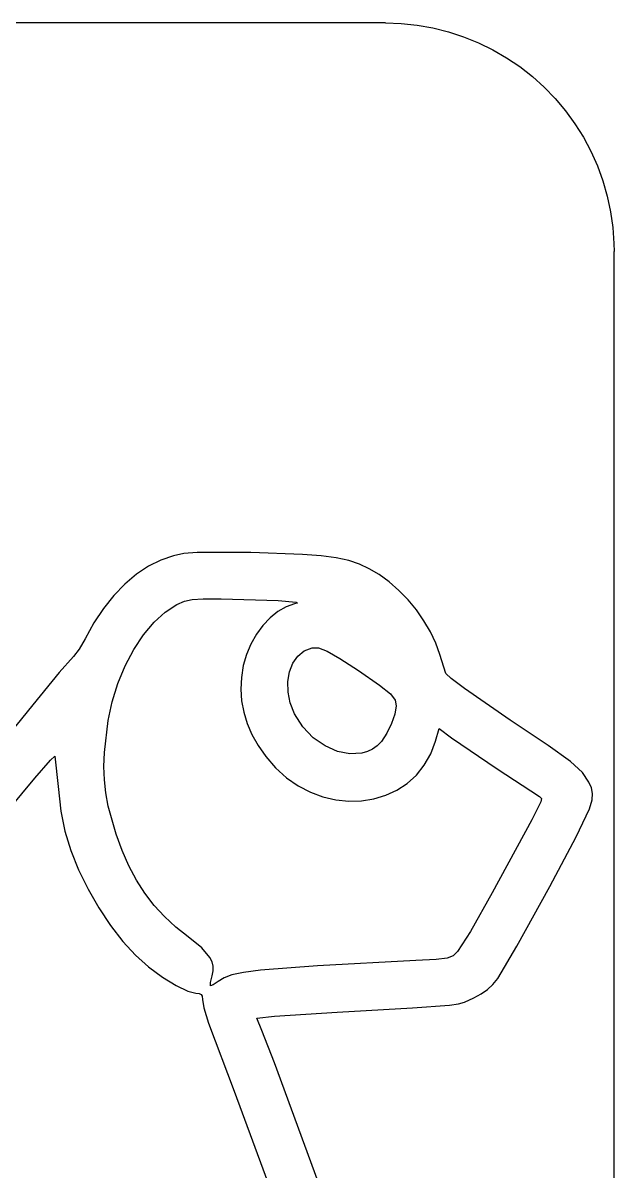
# Model space of a CAD drawing. Extents: x 26 to 235, y 1 to 395.
# Drawn here: x 136.3 to 235.4, y 202.1 to 394.9 of the extents above; entities that cross this region are included whole.
import ezdxf

# ---------------------------------------------------------------- set-up
doc = ezdxf.new("R2010")
doc.units = 0

msp = doc.modelspace()

# ---------------------------------------------------------------- linework, layer by layer
at = {"layer": 'Layer 1'}
for p, q in [((197.072, 394.871), (83.0114, 394.871)), ((197.072, 394.871), (199.749, 394.778)), ((199.749, 394.778), (202.413, 394.497)), ((202.413, 394.497), (205.051, 394.032)), ((205.051, 394.032), (207.65, 393.384)), ((207.65, 393.384), (210.197, 392.556)), ((210.197, 392.556), (212.681, 391.552)), ((212.681, 391.552), (215.088, 390.377)), ((215.088, 390.377), (217.407, 389.038)), ((217.407, 389.038), (219.628, 387.54)), ((219.628, 387.54), (221.738, 385.89)), ((221.738, 385.89), (223.729, 384.098)), ((223.729, 384.098), (225.589, 382.171)), ((225.589, 382.171), (227.311, 380.119)), ((227.311, 380.119), (228.885, 377.951)), ((228.885, 377.951), (230.304, 375.68)), ((230.304, 375.68), (231.561, 373.315)), ((231.561, 373.315), (232.651, 370.867)), ((232.651, 370.867), (233.566, 368.35)), ((233.566, 368.35), (234.304, 365.775)), ((234.304, 365.775), (234.861, 363.155)), ((234.861, 363.155), (235.234, 360.503)), ((235.234, 360.503), (235.42, 357.831)), ((235.42, 357.831), (235.443, 356.494)), ((235.443, 39.4004), (235.443, 356.494)), ((159.393246, 304.682899), (157.313539, 303.638201)), ((161.519, 305.402), (159.393246, 304.682899)), ((163.262232, 305.7784), (161.5189, 305.401949)), ((161.5189, 305.401949), (161.519, 305.402)), ((165.493034, 305.972517), (163.262232, 305.7784)), ((174.4981, 305.917941), (165.493034, 305.972517)), ((183.156472, 305.631416), (174.4981, 305.917941)), ((186.297, 305.39187), (183.156472, 305.631416)), ((188.841688, 305.054645), (186.297, 305.39187)), ((190.937983, 304.594623), (188.841688, 305.054645)), ((157.313539, 303.638201), (155.296159, 302.284652)), ((192.733335, 303.986689), (190.937983, 304.594623)), ((194.375191, 303.205724), (192.733335, 303.986689)), ((196.011, 302.226611), (194.375191, 303.205724)), ((155.296159, 302.284652), (153.357388, 300.638996)), ((197.720777, 300.992438), (196.011, 302.226611)), ((199.351944, 299.572215), (197.720777, 300.992438)), ((153.357388, 300.638996), (151.513505, 298.717978)), ((200.881709, 297.995709), (199.351944, 299.572215)), ((151.513505, 298.717978), (149.780792, 296.538343)), ((160.129399, 295.944828), (162.074527, 297.185875)), ((162.074527, 297.185875), (163.351482, 297.74838)), ((163.351482, 297.74838), (164.639601, 298.054129)), ((164.639601, 298.054129), (166.500771, 298.173825)), ((166.500771, 298.173825), (169.496877, 298.178168)), ((169.496877, 298.178168), (179.062577, 297.860634)), ((179.062577, 297.860634), (179.0627, 297.86058)), ((179.0627, 297.86058), (182.104078, 297.597622)), ((181.84112, 297.304896), (180.422608, 296.8272)), ((182.339128, 297.464283), (181.84112, 297.304896)), ((182.104078, 297.597622), (182.339128, 297.464283)), ((202.28728, 296.292689), (200.881709, 297.995709)), ((149.780792, 296.538343), (148.17553, 294.116835)), ((158.249857, 294.230731), (160.129399, 295.944828)), ((177.734426, 294.98991), (176.522434, 293.702877)), ((179.044097, 296.043444), (177.734426, 294.98991)), ((180.422608, 296.8272), (179.044097, 296.043444)), ((203.545867, 294.492921), (202.28728, 296.292689)), ((148.17553, 294.116835), (146.714, 291.4702)), ((156.475435, 292.110099), (158.249857, 294.230731)), ((176.522434, 293.702877), (175.436958, 292.218629)), ((204.634677, 292.626173), (203.545867, 294.492921)), ((146.714, 291.4702), (145.691939, 289.698958)), ((154.845672, 289.649449), (156.475435, 292.110099)), ((175.436958, 292.218629), (174.506839, 290.573445)), ((205.530918, 290.722214), (204.634677, 292.626173)), ((145.691939, 289.698958), (144.72941, 288.49332)), ((153.400103, 286.915295), (154.845672, 289.649449)), ((174.506839, 290.573445), (173.760913, 288.803607)), ((182.360184, 288.538064), (183.464188, 289.432368)), ((183.464188, 289.432368), (184.81797, 289.962)), ((184.81797, 289.962), (185.854294, 289.946496)), ((185.854294, 289.946496), (187.303661, 289.391433)), ((187.303661, 289.391433), (189.445153, 288.159131)), ((206.2118, 288.810811), (205.530918, 290.722214)), ((144.72941, 288.49332), (142.362794, 285.779398)), ((173.760913, 288.803607), (173.22802, 286.945396)), ((180.962912, 285.893596), (181.521309, 287.338627)), ((181.521309, 287.338627), (182.360184, 288.538064)), ((189.445153, 288.159131), (192.55785, 286.11191)), ((207.24378, 285.635471), (206.2118, 288.810811)), ((142.362794, 285.779398), (137.94213, 280.35652)), ((152.178265, 283.974155), (153.400103, 286.915295)), ((173.22802, 286.945396), (172.908161, 284.960423)), ((180.700342, 284.262509), (180.962912, 285.893596)), ((192.55785, 286.11191), (192.5579, 286.11188)), ((192.5579, 286.11188), (196.061315, 283.686347)), ((208.138056, 284.770939), (207.24378, 285.635471)), ((151.219694, 280.892543), (152.178265, 283.974155)), ((172.908161, 284.960423), (172.812497, 282.995453)), ((180.748949, 282.504905), (180.700342, 284.262509)), ((196.061315, 283.686347), (197.960934, 282.187365)), ((210.349617, 283.095206), (208.138056, 284.770939)), ((172.812497, 282.995453), (172.94196, 281.05188)), ((181.124082, 280.680323), (180.748949, 282.504905)), ((197.960934, 282.187365), (198.736781, 281.172126)), ((218.03988, 277.816211), (210.349617, 283.095206)), ((137.94213, 280.35652), (114.36523, 251.58002)), ((150.563927, 277.736975), (151.219694, 280.892543)), ((172.94196, 281.05188), (173.29748, 279.1311)), ((181.84109, 278.8483), (181.124082, 280.680323)), ((198.86888, 280.19782), (198.668561, 278.80923)), ((198.736781, 281.172126), (198.86888, 280.19782)), ((149.936923, 272.381722), (150.563927, 277.736975)), ((173.29748, 279.1311), (173.879987, 277.234506)), ((183.238692, 276.651225), (181.84109, 278.8483)), ((198.668561, 278.80923), (198.129621, 277.215979)), ((224.391148, 273.561768), (218.03988, 277.816211)), ((173.879987, 277.234506), (174.69041, 275.363494)), ((184.976768, 274.846261), (183.238692, 276.651225)), ((198.129621, 277.215979), (197.345089, 275.615286)), ((205.49733, 274.283756), (206.092705, 276.387416)), ((206.092705, 276.387416), (208.156675, 274.839436)), ((174.69041, 275.363494), (175.729681, 273.519459)), ((186.945546, 273.468293), (184.976768, 274.846261)), ((196.40799, 274.20437), (195.716757, 273.486867)), ((197.345089, 275.615286), (196.40799, 274.20437)), ((204.687149, 272.124599), (205.49733, 274.283756)), ((208.156675, 274.839436), (215.827105, 269.615018)), ((149.851571, 270.011308), (149.936923, 272.381722)), ((175.729681, 273.519459), (176.99873, 271.703796)), ((189.035256, 272.552205), (186.945546, 273.468293)), ((191.136127, 272.132884), (189.035256, 272.552205)), ((193.138386, 272.245214), (191.136127, 272.132884)), ((194.068234, 272.51165), (193.138386, 272.245214)), ((194.932265, 272.924081), (194.068234, 272.51165)), ((195.716757, 273.486867), (194.932265, 272.924081)), ((203.602071, 270.218535), (204.687149, 272.124599)), ((228.156264, 270.840411), (224.391148, 273.561768)), ((138.229639, 268.052118), (140.857977, 271.066219)), ((140.857977, 271.066219), (141.633214, 271.74348)), ((141.633214, 271.74348), (142.149206, 266.66294)), ((149.9239, 267.7595), (149.851571, 270.011308)), ((176.99873, 271.703796), (178.660123, 269.767417)), ((202.273259, 268.568412), (203.602071, 270.218535)), ((230.157589, 268.997229), (228.156264, 270.840411)), ((124.883314, 251.97698), (138.229639, 268.052118)), ((178.660123, 269.767417), (180.482918, 268.124016)), ((180.482918, 268.124016), (182.435952, 266.770747)), ((200.731878, 267.177079), (202.273259, 268.568412)), ((215.827105, 269.615018), (222.961675, 264.956206)), ((231.21748, 267.377311), (230.157589, 268.997229)), ((142.149206, 266.66294), (142.635429, 262.49035)), ((150.158096, 265.561645), (149.9239, 267.7595)), ((182.435952, 266.770747), (184.48806, 265.704758)), ((199.009092, 266.047385), (200.731878, 267.177079)), ((231.637733, 266.431388), (231.21748, 267.377311)), ((231.840765, 265.495692), (231.637733, 266.431388)), ((150.558347, 263.353091), (150.158096, 265.561645)), ((184.48806, 265.704758), (186.608079, 264.923201)), ((186.608079, 264.923201), (188.764842, 264.423227)), ((188.764842, 264.423227), (190.927187, 264.201987)), ((190.927187, 264.201987), (193.063949, 264.256632)), ((193.063949, 264.256632), (195.143963, 264.584313)), ((195.143963, 264.584313), (197.136065, 265.18218)), ((197.136065, 265.18218), (199.009092, 266.047385)), ((222.961675, 264.956206), (223.253781, 264.655417)), ((223.253781, 264.655417), (223.184941, 264.068104)), ((231.321673, 262.921936), (231.758204, 264.386963)), ((231.758204, 264.386963), (231.840765, 265.495692)), ((142.635429, 262.49035), (143.300266, 259.12152)), ((151.873757, 258.645275), (150.558347, 263.353091)), ((223.184941, 264.068104), (221.651845, 261.066416)), ((229.113202, 258.189942), (231.321673, 262.921936)), ((221.651845, 261.066416), (214.983635, 248.801716)), ((143.300266, 259.12152), (144.293023, 255.912306)), ((152.885595, 255.87817), (151.873757, 258.645275)), ((224.66835, 249.833611), (229.113202, 258.189942)), ((144.293023, 255.912306), (145.601143, 252.64867)), ((154.022088, 253.312936), (152.885595, 255.87817)), ((145.601143, 252.64867), (147.175322, 249.410153)), ((155.292538, 250.935618), (154.022088, 253.312936)), ((156.706248, 248.732262), (155.292538, 250.935618)), ((147.175322, 249.410153), (148.966257, 246.276293)), ((158.272522, 246.688914), (156.706248, 248.732262)), ((214.983635, 248.801716), (211.37169, 242.297236)), ((219.126399, 239.811441), (224.66835, 249.833611)), ((148.966257, 246.276293), (150.924643, 243.32663)), ((160.000663, 244.79162), (158.272522, 246.688914)), ((150.924643, 243.32663), (153.001176, 240.640703)), ((161.899973, 243.026425), (160.000663, 244.79162)), ((163.979757, 241.379375), (161.899973, 243.026425)), ((166.286216, 239.529989), (163.979757, 241.379375)), ((211.37169, 242.297236), (209.188645, 238.918486)), ((153.001176, 240.640703), (155.146552, 238.298054)), ((167.636353, 237.955965), (166.286216, 239.529989)), ((215.93618, 234.433211), (219.126399, 239.811441)), ((155.146552, 238.298054), (157.311466, 236.37822)), ((167.993501, 237.20942), (167.636353, 237.955965)), ((168.160408, 236.456364), (167.993501, 237.20942)), ((202.202905, 237.410206), (185.698603, 236.507221)), ((205.582902, 237.612383), (202.202905, 237.410206)), ((207.452133, 237.836888), (205.582902, 237.612383)), ((208.443184, 238.225122), (207.452133, 237.836888)), ((209.188645, 238.918486), (208.443184, 238.225122)), ((157.311466, 236.37822), (159.691105, 234.628683)), ((167.988617, 234.830245), (168.153353, 235.671678)), ((168.153353, 235.671678), (168.160408, 236.456364)), ((173.282209, 235.41322), (171.325213, 234.998937)), ((176.145293, 235.782848), (173.282209, 235.41322)), ((185.698603, 236.507221), (176.145293, 235.782848)), ((159.691105, 234.628683), (161.970276, 233.217768)), ((167.710775, 233.202885), (167.730621, 233.748646)), ((168.172195, 233.351729), (167.710775, 233.202885)), ((167.730621, 233.748646), (167.988617, 234.830245)), ((169.020605, 233.917336), (168.172195, 233.351729)), ((169.997085, 234.510232), (169.020605, 233.917336)), ((171.325213, 234.998937), (169.997085, 234.510232)), ((214.199669, 232.567699), (215.097693, 233.411147)), ((215.097693, 233.411147), (215.93618, 234.433211)), ((161.970276, 233.217768), (163.914549, 232.275711)), ((163.914549, 232.275711), (165.289496, 231.93275)), ((165.289496, 231.93275), (165.842079, 231.893678)), ((165.842079, 231.893678), (166.167677, 231.739252)), ((166.167677, 231.739252), (166.322104, 231.413655)), ((166.322104, 231.413655), (166.361176, 230.86107)), ((211.92732, 231.178491), (213.167686, 231.843326)), ((213.167686, 231.843326), (214.199669, 232.567699)), ((166.361176, 230.86107), (166.583822, 229.504111)), ((166.583822, 229.504111), (167.398122, 226.911744)), ((188.98552, 228.757301), (201.612434, 229.498422)), ((201.612434, 229.498422), (207.809308, 229.953016)), ((207.809308, 229.953016), (209.356978, 230.16473)), ((209.356978, 230.16473), (210.329738, 230.41505)), ((210.329738, 230.41505), (211.92732, 231.178491)), ((175.49032, 227.765009), (178.487047, 228.097427)), ((176.323846, 225.701039), (175.49032, 227.765009)), ((178.487047, 228.097427), (188.98552, 228.757301)), ((167.398122, 226.911744), (171.679866, 215.46067)), ((178.467196, 220.223589), (176.323846, 225.701039)), ((186.405536, 198.591589), (178.467196, 220.223589)), ((171.679866, 215.46067), (180.888336, 190.65337))]:
    msp.add_line(p, q, dxfattribs=at)

doc.saveas('drawing.dxf')
